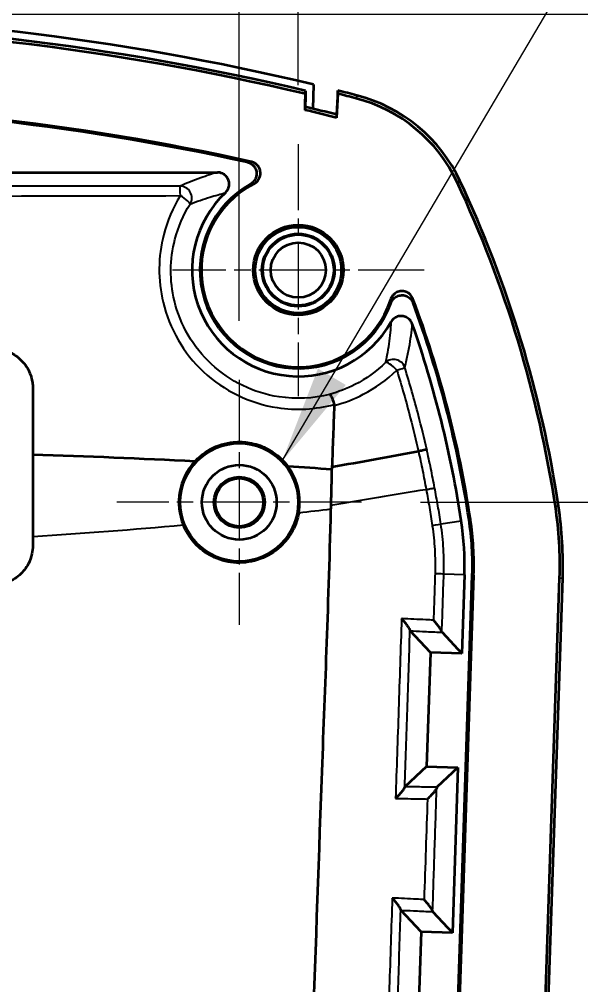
# Model space of a CAD drawing. Header units: millimetres. Extents: x 0 to 1594, y 0 to 281.
# Drawn here: x 1517.88 to 1532.15, y 209.57 to 234.1 of the extents above; entities that cross this region are included whole.
import ezdxf

# ---------------------------------------------------------------- set-up
doc = ezdxf.new("R2010")
doc.units = ezdxf.units.MM
doc.linetypes.add('CHAIN', pattern=[0.3543, 0.2362, -0.0295, 0.0591, -0.0295])
doc.layers.get('Defpoints').update_dxf_attribs({"lineweight": 25})
doc.layers.add('Center Mark (ISO)', color=7, linetype='Continuous', lineweight=18, true_color=0x80ffff)
for name, color, linetype, lineweight in [('Dimension (ISO)', 7, 'Continuous', 18), ('Symbol (ISO)', 7, 'Continuous', 18), ('Visible (ISO)', 7, 'Continuous', 35), ('Visible Narrow (ISO)', 7, 'Continuous', 25)]:
    doc.layers.add(name, color=color, linetype=linetype, lineweight=lineweight)
doc.styles.add('Note Text (TK)', font='')
doc.styles.get('Note Text (TK)').set_extended_font_data('MS PGothic')
doc.dimstyles.new('Default - Method 1b (TK)', dxfattribs={"dimtxt": 2.5, "dimasz": 2.5, "dimexe": 1, "dimexo": 1.5, "dimgap": 1, "dimtad": 1, "dimtoh": 1, "dimrnd": 1e-08, "dimdsep": 46, "dimtxsty": 'Note Text (TK)', "dimcen": 0.09, "dimdle": 5, "dimclrd": 100, "dimclre": 100, "dimclrt": 7, "dimadec": 1, "dimazin": 1, "dimtfac": 1, "dimtmove": 0, "dimatfit": 3, "dimfxl": 0, "dimtolj": 1, "dimlwd": -1, "dimlwe": -1, "dimarcsym": 0})
doc.dimstyles.new('Default - Method 1b (TK)$7', dxfattribs={"dimtxt": 2.5, "dimasz": 2.5, "dimexe": 1, "dimexo": 1.5, "dimgap": 1, "dimtad": 1, "dimtoh": 1, "dimrnd": 1e-08, "dimdsep": 46, "dimtxsty": 'Note Text (TK)', "dimcen": 0.09, "dimdle": 5, "dimclrd": 256, "dimclre": 100, "dimclrt": 7, "dimadec": 1, "dimazin": 1, "dimtfac": 1, "dimtmove": 0, "dimatfit": 3, "dimfxl": 0, "dimtolj": 1, "dimlwd": -1, "dimlwe": -1, "dimarcsym": 0})

# ---------------------------------------------------------------- blocks, each defined once
blk = doc.blocks.new('*D174')
at = {"layer": 'Defpoints', "color": 0, "transparency": 16777216}
for p in [(1524.971, 246.232), (1495.471, 230.924), (1524.971, 230.924)]:
    blk.add_point(p, dxfattribs=at)
at = {"layer": 'Dimension (ISO)', "color": 100, "transparency": 16777216}
for p, q in [((1495.471, 232.424), (1495.471, 247.232)), ((1524.971, 232.424), (1524.971, 247.232)), ((1497.971, 246.232), (1522.471, 246.232))]:
    blk.add_line(p, q, dxfattribs=at)
for points in [[(1497.971, 246.649), (1497.971, 245.816), (1495.471, 246.232)], [(1522.471, 246.649), (1522.471, 245.816), (1524.971, 246.232)]]:
    blk.add_solid(points, dxfattribs=at)
at = {"layer": 'Dimension (ISO)', "color": 7, "transparency": 16777216, "insert": (1507.309, 248.482), "char_height": 2.5, "attachment_point": 4, "style": 'Note Text (TK)'}
blk.add_mtext('\\A1;29.5', dxfattribs=at)
blk = doc.blocks.new('*D175')
at = {"layer": 'Defpoints', "color": 0, "transparency": 16777216}
for p in [(1523.471, 237.785), (1496.971, 224.935), (1523.471, 224.935)]:
    blk.add_point(p, dxfattribs=at)
at = {"layer": 'Dimension (ISO)', "color": 100, "transparency": 16777216}
for p, q in [((1496.971, 226.435), (1496.971, 238.785)), ((1523.471, 226.435), (1523.471, 238.785)), ((1499.471, 237.785), (1520.971, 237.785))]:
    blk.add_line(p, q, dxfattribs=at)
for points in [[(1499.471, 238.202), (1499.471, 237.368), (1496.971, 237.785)], [(1520.971, 238.202), (1520.971, 237.368), (1523.471, 237.785)]]:
    blk.add_solid(points, dxfattribs=at)
at = {"layer": 'Dimension (ISO)', "color": 7, "transparency": 16777216, "insert": (1507.309, 240.035), "char_height": 2.5, "attachment_point": 4, "style": 'Note Text (TK)'}
blk.add_mtext('\\A1;26.5', dxfattribs=at)
blk = doc.blocks.new('_DotSmall')
at = {"color": 0, "linetype": 'ByBlock', "const_width": 0.5}
blk.add_lwpolyline([(-0.0625, 0, 1), (0.0625, 0, 1)], format="xyb", close=True, dxfattribs=at)
blk = doc.blocks.new('*D182')
at = {"layer": 'Defpoints', "color": 0, "transparency": 16777216}
for p in [(1510.221, 234.224), (1545.582, 234.224), (1526.582, 221.824)]:
    blk.add_point(p, dxfattribs=at)
at = {"layer": 'Dimension (ISO)', "color": 100, "transparency": 16777216}
for p, q in [((1511.721, 234.224), (1546.582, 234.224)), ((1545.582, 221.824), (1545.582, 231.724)), ((1528.082, 221.824), (1546.582, 221.824))]:
    blk.add_line(p, q, dxfattribs=at)
blk.add_solid([(1545.165, 231.724), (1545.999, 231.724), (1545.582, 234.224)], dxfattribs=at)
at = {"layer": 'Dimension (ISO)', "color": 100, "transparency": 16777216, "xscale": 2.5, "yscale": 2.5, "zscale": 2.5, "rotation": 270}
blk.add_blockref('_DotSmall', (1545.582, 221.824), dxfattribs=at)
at = {"layer": 'Dimension (ISO)', "color": 7, "transparency": 16777216, "insert": (1543.332, 225.186), "char_height": 2.5, "attachment_point": 4, "rotation": 90, "style": 'Note Text (TK)'}
blk.add_mtext('\\A1;12.4', dxfattribs=at)
blk = doc.blocks.new('*D183')
at = {"layer": 'Defpoints', "color": 0, "transparency": 16777216}
for p in [(1526.582, 221.824), (1545.582, 221.824), (1526.591, 177.824)]:
    blk.add_point(p, dxfattribs=at)
at = {"layer": 'Dimension (ISO)', "color": 100, "transparency": 16777216}
for p, q in [((1528.082, 221.824), (1546.582, 221.824)), ((1545.582, 180.324), (1545.582, 221.824)), ((1528.091, 177.824), (1546.582, 177.824))]:
    blk.add_line(p, q, dxfattribs=at)
blk.add_solid([(1545.165, 180.324), (1545.999, 180.324), (1545.582, 177.824)], dxfattribs=at)
at = {"layer": 'Dimension (ISO)', "color": 100, "transparency": 16777216, "xscale": 2.5, "yscale": 2.5, "zscale": 2.5, "rotation": 90}
blk.add_blockref('_DotSmall', (1545.582, 221.824), dxfattribs=at)
at = {"layer": 'Dimension (ISO)', "color": 7, "transparency": 16777216, "insert": (1543.332, 198.117), "char_height": 2.5, "attachment_point": 4, "rotation": 90, "style": 'Note Text (TK)'}
blk.add_mtext('\\A1;44', dxfattribs=at)

msp = doc.modelspace()

# ---------------------------------------------------------------- linework, layer by layer
at = {"layer": 'Center Mark (ISO)', "linetype": 'CHAIN', "ltscale": 7.111628}
for p, q in [((1524.9711, 230.9242), (1524.9711, 224.5242)), ((1528.1711, 227.7242), (1521.7711, 227.7242))]:
    msp.add_line(p, q, dxfattribs=at)
at = {"layer": 'Center Mark (ISO)', "linetype": 'CHAIN', "ltscale": 6.91323}
for p, q in [((1523.4711, 224.935), (1523.4711, 218.7135)), ((1526.5818, 221.8242), (1520.3604, 221.8242))]:
    msp.add_line(p, q, dxfattribs=at)
at = {"layer": 'Visible (ISO)'}
for p, q in [((1525.1485, 231.8703), (1525.1579, 232.2792)), ((1525.1579, 232.2792), (1525.155, 232.199)), ((1525.3582, 232.4371), (1525.3441, 231.8234)), ((1525.9801, 232.285), (1525.9458, 231.675)), ((1525.9771, 232.2046), (1525.9801, 232.285)), ((1525.155, 232.199), (1525.1456, 231.7901)), ((1525.9771, 232.2046), (1525.9428, 231.5946)), ((1497.529, 230.2068), (1522.9133, 230.2068)), ((1518.2211, 224.7242), (1518.2211, 223.0334)), ((1518.2211, 223.0334), (1518.2211, 220.9487)), ((1528.0265, 223.1158), (1528.0262, 223.1157)), ((1518.2211, 220.9487), (1518.2211, 220.7242)), ((1528.7562, 200.8156), (1529.3949, 219.9759)), ((1529.4298, 219.9747), (1528.7894, 200.7643)), ((1529.195, 219.9826), (1529.1284, 217.9837)), ((1530.1733, 176.6532), (1531.615, 219.9019)), ((1530.252, 176.6505), (1531.6936, 219.8993)), ((1528.3288, 218.0103), (1527.8154, 218.5592)), ((1528.6257, 218.521), (1529.1284, 217.9837)), ((1528.3288, 218.0103), (1528.2322, 215.1119)), ((1529.1284, 217.9837), (1528.3288, 218.0103)), ((1528.2322, 215.1119), (1527.6844, 214.5995)), ((1528.2322, 215.1119), (1529.0318, 215.0853)), ((1529.0318, 215.0853), (1528.4952, 214.5834)), ((1529.0318, 215.0853), (1528.8918, 210.8876)), ((1528.0923, 210.9143), (1527.5806, 211.4612)), ((1528.3905, 211.4235), (1528.8918, 210.8876)), ((1528.0923, 210.9143), (1527.9957, 208.0159)), ((1528.8918, 210.8876), (1528.0923, 210.9143))]:
    msp.add_line(p, q, dxfattribs=at)
for centre, radius in [((1524.9711, 227.7242), 1.1467), ((1524.9711, 227.7242), 1.0943), ((1524.9711, 227.7242), 0.9236), ((1524.9711, 227.7242), 0.9), ((1524.9711, 227.7242), 0.7), ((1523.4711, 221.8242), 1.5), ((1523.4711, 221.8242), 0.95), ((1523.4711, 221.8242), 0.6474), ((1523.4711, 221.8242), 0.6107)]:
    msp.add_circle(centre, radius, dxfattribs=at)
for centre, radius, start, end in [((1510.2211, 169.2242), 65, 76.533419, 103.466581), ((1510.2211, 169.2242), 64.8, 76.673103, 103.326897), ((1510.2211, 169.2242), 64.7213, 76.659297, 103.340703), ((1510.2211, 169.2242), 65, 75.532383, 75.969086), ((1510.2211, 169.2242), 64.9213, 75.532383, 75.954433), ((1525.4609, 228.2899), 3.9213, 25.13866, 75.53238), ((1525.4609, 228.2899), 4, 25.13866, 75.53238), ((1510.2211, 169.2242), 62.7349, 77.523017, 102.476983), ((1510.2211, 169.2242), 62.7, 77.6098, 102.3902), ((1510.2211, 169.2242), 64.3213, 75.8522, 76.583407), ((1510.2211, 169.2242), 64.4, 75.86712, 76.597395), ((1524.9711, 227.7242), 2.5, 119.08244, 340.41625), ((1524.9711, 227.7242), 2.4651, 117.13547, 342.44407), ((1501.9236, 217.2448), 29.9213, 8.59107, 25.13866), ((1501.9236, 217.2448), 30, 8.59107, 25.13866), ((1524.9711, 227.7242), 2.7, 133.30204, 330.72137), ((1501.9236, 217.2448), 27.7349, 8.59107, 20.58357), ((1501.9236, 217.2448), 27.7, 8.59107, 20.3778), ((1501.9236, 217.2448), 27.5, 8.59107, 19.34988), ((1523.4711, 221.8242), 1.5349, 137.41889, 202.20994), ((1523.4711, 221.8242), 1.5349, 349.74103, 36.21637), ((1521.6992, 220.2324), 10, 358.09085, 8.59107), ((1521.6992, 220.2324), 9.9213, 358.09085, 8.59107), ((1521.6992, 220.2324), 7.5, 358.09085, 8.59107), ((1521.6992, 220.2324), 7.7, 358.09085, 8.59107), ((1521.6992, 220.2324), 7.7349, 358.09085, 8.59107)]:
    msp.add_arc(centre, radius, start, end, dxfattribs=at)
for points, weights in [([(1525.1456, 231.7901), (1525.147, 231.8302), (1525.1485, 231.8703)], [2.05230527252, 2.05125658968, 2.05020764574]), ([(1525.9458, 231.675), (1525.9443, 231.6348), (1525.9428, 231.5946)], [2.03935653171, 2.04038914123, 2.04142147587])]:
    msp.add_rational_spline(points, weights, degree=2, dxfattribs=at)
for points, knots in [([(1523.6745, 230.4639), (1523.713, 230.4555), (1523.7494, 230.4396), (1523.8139, 230.3949), (1523.8414, 230.3665), (1523.8838, 230.3009), (1523.8984, 230.2644), (1523.9127, 230.1879), (1523.9123, 230.1486), (1523.8965, 230.0724), (1523.8812, 230.0362), (1523.8462, 229.9843), (1523.8307, 229.9663), (1523.7958, 229.9344), (1523.7766, 229.9205), (1523.7559, 229.909)], [0, 0, 0, 0, 0.011804687, 0.011804687, 0.023550392, 0.023550392, 0.035239192, 0.035239192, 0.046905562, 0.046905562, 0.058596271, 0.058596271, 0.065683096, 0.065683096, 0.072774797, 0.072774797, 0.072774797, 0.072774797]), ([(1523.8468, 229.918), (1523.8819, 229.936), (1523.9131, 229.9606), (1523.9641, 230.0203), (1523.9835, 230.0548), (1524.0078, 230.129), (1524.0126, 230.1681), (1524.0069, 230.2457), (1523.9965, 230.2835), (1523.9618, 230.3532), (1523.9378, 230.3843), (1523.8895, 230.4266), (1523.8685, 230.4408), (1523.8234, 230.4636), (1523.7995, 230.4721), (1523.7748, 230.4775)], [0, 0, 0, 0, 0.011815988, 0.011815988, 0.023568989, 0.023568989, 0.035259372, 0.035259372, 0.046923424, 0.046923424, 0.058611884, 0.058611884, 0.066184809, 0.066184809, 0.073764897, 0.073764897, 0.073764897, 0.073764897]), ([(1523.1193, 229.6892), (1523.148, 229.7162), (1523.1712, 229.7486), (1523.2035, 229.8201), (1523.2125, 229.8586), (1523.2152, 229.9365), (1523.2089, 229.9752), (1523.1818, 230.0481), (1523.1613, 230.0814), (1523.1086, 230.1386), (1523.0768, 230.1618), (1523.0215, 230.1877), (1523.0005, 230.1948), (1522.9574, 230.2044), (1522.9354, 230.2068), (1522.9133, 230.2068)], [0, 0, 0, 0, 0.011825368, 0.011825368, 0.023561717, 0.023561717, 0.035225377, 0.035225377, 0.046873918, 0.046873918, 0.058572495, 0.058572495, 0.065194151, 0.065194151, 0.07182288, 0.07182288, 0.07182288, 0.07182288]), ([(1527.8879, 226.9957), (1527.8741, 227.0325), (1527.8531, 227.0664), (1527.7996, 227.1239), (1527.7676, 227.1471), (1527.6966, 227.1798), (1527.6584, 227.189), (1527.5806, 227.1922), (1527.5419, 227.1862), (1527.4688, 227.1596), (1527.4351, 227.1393), (1527.3866, 227.0953), (1527.3694, 227.075), (1527.3407, 227.0302), (1527.3294, 227.006), (1527.3214, 226.9807)], [0, 0, 0, 0, 0.011823505, 0.011823505, 0.023579288, 0.023579288, 0.03526663, 0.03526663, 0.046923817, 0.046923817, 0.058605742, 0.058605742, 0.066574704, 0.066574704, 0.074550786, 0.074550786, 0.074550786, 0.074550786]), ([(1527.3265, 226.8863), (1527.3397, 226.9234), (1527.36, 226.9576), (1527.4125, 227.016), (1527.4441, 227.0397), (1527.5145, 227.0736), (1527.5526, 227.0835), (1527.6303, 227.088), (1527.6692, 227.0827), (1527.7428, 227.0574), (1527.7768, 227.0377), (1527.8249, 226.9956), (1527.8415, 226.9769), (1527.8698, 226.9358), (1527.8813, 226.9136), (1527.89, 226.8902)], [0, 0, 0, 0, 0.011813861, 0.011813861, 0.023565683, 0.023565683, 0.035256165, 0.035256165, 0.046921201, 0.046921201, 0.058610663, 0.058610663, 0.066091263, 0.066091263, 0.073578888, 0.073578888, 0.073578888, 0.073578888]), ([(1527.8702, 226.3565), (1527.8571, 226.3938), (1527.8369, 226.4281), (1527.7845, 226.4868), (1527.753, 226.5107), (1527.6829, 226.5447), (1527.645, 226.5547), (1527.5675, 226.5595), (1527.5287, 226.5543), (1527.4571, 226.53), (1527.4247, 226.5119), (1527.368, 226.4646), (1527.3443, 226.436), (1527.3262, 226.4038)], [0, 0, 0, 0, 0.011846443, 0.011846443, 0.02359101, 0.02359101, 0.03524798, 0.03524798, 0.046881054, 0.046881054, 0.057937362, 0.057937362, 0.069015493, 0.069015493, 0.069015493, 0.069015493]), ([(1517.2211, 225.7242), (1517.2236, 225.7242), (1517.226, 225.7242), (1517.2608, 225.724), (1517.2931, 225.7222), (1517.3631, 225.7148), (1517.4008, 225.7087), (1517.5021, 225.6862), (1517.5647, 225.6657), (1517.7422, 225.5873), (1517.8485, 225.5134), (1518.0284, 225.3285), (1518.0999, 225.2188), (1518.1484, 225.0985), (1518.1783, 225.0245), (1518.1992, 224.9472), (1518.2176, 224.8205), (1518.2211, 224.7724), (1518.2211, 224.7242)], [-0.11910415, -0.11910415, -0.11910415, -0.11910415, -0.11836821, -0.11836821, -0.10867594, -0.10867594, -0.09723721, -0.09723721, -0.07752613, -0.07752613, -0.03899267, -0.03899267, 0, 0, 0, 0.02400638, 0.02400638, 0.0385022, 0.0385022, 0.0385022, 0.0385022]), ([(1525.7684, 224.5667), (1525.7685, 224.5667), (1525.7686, 224.5667), (1525.7743, 224.5661), (1525.7812, 224.5602), (1525.797, 224.5381), (1525.8058, 224.5222), (1525.8261, 224.4783), (1525.8377, 224.4492), (1525.8606, 224.3833), (1525.8717, 224.3473), (1525.8819, 224.31)], [-0.000202636, -0.000202636, -0.000202636, -0.000202636, 0, 0, 0.010044424, 0.010044424, 0.020070825, 0.020070825, 0.031766889, 0.031766889, 0.043398915, 0.043398915, 0.043398915, 0.043398915]), ([(1522.3409, 222.8628), (1522.386, 222.9118), (1522.4341, 222.9578), (1522.6424, 223.1323), (1522.8245, 223.2312), (1523.1204, 223.322), (1523.2231, 223.3424), (1523.3957, 223.3586), (1523.4648, 223.3605), (1523.5973, 223.3551), (1523.6605, 223.3485), (1523.8018, 223.325), (1523.8792, 223.3058), (1524.0867, 223.237), (1524.212, 223.1755), (1524.4751, 222.9987), (1524.6044, 222.8745), (1524.7095, 222.7311)], [-0.27613401, -0.27613401, -0.27613401, -0.27613401, -0.25615698, -0.25615698, -0.19459699, -0.19459699, -0.16328058, -0.16328058, -0.14257015, -0.14257015, -0.12351333, -0.12351333, -0.09961464, -0.09961464, -0.05791969, -0.05791969, -0.00449802, -0.00449802, -0.00449802, -0.00449802]), ([(1528.236, 223.1715), (1528.236, 223.1714), (1528.236, 223.1714), (1528.2348, 223.1705), (1528.2312, 223.169), (1528.219, 223.1649), (1528.2105, 223.1623), (1528.1813, 223.1541), (1528.1565, 223.1476), (1528.0971, 223.1327), (1528.063, 223.1244), (1528.0265, 223.1158)], [-0.037243037, -0.037243037, -0.037243037, -0.037243037, -0.03707045, -0.03707045, -0.030254524, -0.030254524, -0.023438706, -0.023438706, -0.011719046, -0.011719046, 0, 0, 0, 0]), ([(1525.8199, 222.6606), (1525.8163, 222.5062), (1525.8127, 222.3517), (1525.8053, 222.0468), (1525.8016, 221.896), (1525.7977, 221.7454)], [-0.101337691, -0.101337691, -0.101337691, -0.101337691, -0.055023951, -0.055023951, -0.009832993, -0.009832993, -0.009832993, -0.009832993]), ([(1524.9815, 221.5509), (1524.9683, 221.4778), (1524.9498, 221.4058), (1524.8996, 221.2564), (1524.8666, 221.1797), (1524.7472, 220.9542), (1524.642, 220.817), (1524.3683, 220.5626), (1524.1947, 220.4556), (1523.8131, 220.3139), (1523.6083, 220.2818), (1523.2091, 220.2994), (1523.0182, 220.3449), (1522.6715, 220.501), (1522.5174, 220.6074), (1522.2415, 220.8831), (1522.1273, 221.0549), (1522.0501, 221.244)], [-0.39628662, -0.39628662, -0.39628662, -0.39628662, -0.37401715, -0.37401715, -0.34900079, -0.34900079, -0.29747891, -0.29747891, -0.23690532, -0.23690532, -0.17535051, -0.17535051, -0.11701699, -0.11701699, -0.06128449, -0.06128449, 0, 0, 0, 0]), ([(1525.7945, 221.6487), (1525.7247, 218.9316), (1525.6431, 217.0617), (1525.396, 210.1416), (1525.2356, 205.5131), (1525.0798, 200.8849)], [-5.0418854, -5.0418854, -5.0418854, -5.0418854, -4.5315986, -4.5315986, -3.5015112, -3.5015112, -3.5015112, -3.5015112]), ([(1518.2211, 220.7242), (1518.2211, 220.6532), (1518.2135, 220.5823), (1518.1796, 220.4255), (1518.1491, 220.3411), (1518.0509, 220.1528), (1517.9744, 220.0551), (1517.7831, 219.8867), (1517.6679, 219.8199), (1517.4392, 219.7422), (1517.3305, 219.7242), (1517.2211, 219.7242)], [-0.3266683, -0.3266683, -0.3266683, -0.3266683, -0.30533975, -0.30533975, -0.27853404, -0.27853404, -0.24162813, -0.24162813, -0.20207208, -0.20207208, -0.16917477, -0.16917477, -0.16917477, -0.16917477]), ([(1527.8117, 218.5731), (1527.8104, 218.5828), (1527.8044, 218.5968), (1527.7825, 218.6363), (1527.7639, 218.664), (1527.7231, 218.7197), (1527.7012, 218.7477), (1527.6534, 218.8059), (1527.6271, 218.8366), (1527.5993, 218.8679), (1527.5986, 218.8686), (1527.5979, 218.8693)], [-0.047944249, -0.047944249, -0.047944249, -0.047944249, -0.037993009, -0.037993009, -0.024476677, -0.024476677, -0.012498795, -0.012498795, 0, 0, 0.000299784, 0.000299784, 0.000299784, 0.000299784]), ([(1528.622, 218.535), (1528.6207, 218.5447), (1528.6147, 218.5587), (1528.5928, 218.5982), (1528.5743, 218.6259), (1528.5334, 218.6816), (1528.5115, 218.7096), (1528.4637, 218.7679), (1528.4374, 218.7986), (1528.4095, 218.8299), (1528.4088, 218.8307), (1528.4082, 218.8314)], [-0.047948215, -0.047948215, -0.047948215, -0.047948215, -0.037999076, -0.037999076, -0.024488444, -0.024488444, -0.012505042, -0.012505042, 0, 0, 0.000299893, 0.000299893, 0.000299893, 0.000299893]), ([(1527.4452, 214.3019), (1527.4459, 214.3026), (1527.4467, 214.3033), (1527.477, 214.333), (1527.5056, 214.3623), (1527.5579, 214.418), (1527.5819, 214.4448), (1527.6264, 214.4979), (1527.6466, 214.5243), (1527.6709, 214.5623), (1527.6778, 214.5759), (1527.6798, 214.5855)], [-0.047954912, -0.047954912, -0.047954912, -0.047954912, -0.047656252, -0.047656252, -0.03512486, -0.03512486, -0.023129469, -0.023129469, -0.009826135, -0.009826135, 0, 0, 0, 0]), ([(1528.4906, 214.5695), (1528.4887, 214.56), (1528.4818, 214.5464), (1528.4574, 214.5085), (1528.4372, 214.4822), (1528.3927, 214.4291), (1528.3687, 214.4023), (1528.3164, 214.3466), (1528.2877, 214.3173), (1528.2574, 214.2876), (1528.2567, 214.2869), (1528.256, 214.2862)], [0, 0, 0, 0, 0.00982252, 0.00982252, 0.023121322, 0.023121322, 0.035128302, 0.035128302, 0.047673, 0.047673, 0.047971468, 0.047971468, 0.047971468, 0.047971468]), ([(1527.5771, 211.4739), (1527.5758, 211.4831), (1527.5698, 211.4967), (1527.5482, 211.535), (1527.5299, 211.5621), (1527.4889, 211.6175), (1527.4665, 211.646), (1527.4174, 211.7054), (1527.3904, 211.7368), (1527.3618, 211.7688), (1527.3611, 211.7695), (1527.3605, 211.7703)], [-0.04826715, -0.04826715, -0.04826715, -0.04826715, -0.038402412, -0.038402412, -0.025051262, -0.025051262, -0.01280364, -0.01280364, 0, 0, 0.000298983, 0.000298983, 0.000298983, 0.000298983]), ([(1528.387, 211.4364), (1528.3857, 211.4456), (1528.3797, 211.4591), (1528.3581, 211.4976), (1528.3398, 211.5246), (1528.2988, 211.5801), (1528.2763, 211.6086), (1528.2273, 211.6681), (1528.2002, 211.6995), (1528.1716, 211.7316), (1528.1709, 211.7323), (1528.1703, 211.733)], [-0.048269186, -0.048269186, -0.048269186, -0.048269186, -0.038406656, -0.038406656, -0.025063065, -0.025063065, -0.012809935, -0.012809935, 0, 0, 0.000299216, 0.000299216, 0.000299216, 0.000299216])]:
    msp.add_open_spline(points, degree=3, knots=knots, dxfattribs=at)
for points in [[(1525.8847, 224.2855), (1525.8648, 223.7635), (1525.846, 223.2395), (1525.828, 222.7143)], [(1525.8847, 224.2855), (1525.885, 224.2939), (1525.8841, 224.302), (1525.8819, 224.31)], [(1522.3409, 222.8628), (1520.9701, 222.9318), (1519.5958, 222.9885), (1518.2211, 223.0334)], [(1528.0262, 223.1157), (1527.2936, 222.9814), (1526.5608, 222.8476), (1525.828, 222.7143)], [(1525.8199, 222.6606), (1525.4502, 222.685), (1525.08, 222.7085), (1524.7095, 222.7311)], [(1525.828, 222.7143), (1525.8253, 222.6964), (1525.8226, 222.6785), (1525.8199, 222.6606)], [(1525.7977, 221.7454), (1525.7967, 221.7136), (1525.7956, 221.6814), (1525.7945, 221.6487)], [(1527.8117, 218.5731), (1527.8128, 218.5653), (1527.814, 218.5606), (1527.8154, 218.5592)], [(1528.622, 218.535), (1528.6231, 218.5272), (1528.6243, 218.5225), (1528.6257, 218.521)], [(1527.6844, 214.5995), (1527.683, 214.5981), (1527.6814, 214.5934), (1527.6798, 214.5855)], [(1528.4952, 214.5834), (1528.4938, 214.582), (1528.4922, 214.5773), (1528.4906, 214.5695)], [(1527.5771, 211.4739), (1527.5782, 211.4669), (1527.5793, 211.4626), (1527.5806, 211.4612)], [(1528.387, 211.4364), (1528.388, 211.4292), (1528.3892, 211.4249), (1528.3905, 211.4235)]]:
    msp.add_open_spline(points, degree=3, dxfattribs=at)
at = {"layer": 'Visible Narrow (ISO)'}
for p, q in [((1526.4602, 232.163), (1526.4406, 232.0868)), ((1529.0108, 229.9557), (1529.082, 229.9891)), ((1531.587, 221.7262), (1531.5091, 221.7145)), ((1528.5957, 221.2743), (1529.115, 221.3528)), ((1529.3473, 221.3879), (1529.3128, 221.3827)), ((1529.195, 219.9826), (1528.6708, 220)), ((1529.4298, 219.9747), (1529.3949, 219.9759)), ((1531.615, 219.9019), (1531.6936, 219.8993)), ((1527.8114, 218.5634), (1527.8117, 218.5731)), ((1527.6798, 214.5855), (1527.6801, 214.5955)), ((1527.5769, 211.4652), (1527.5771, 211.4739))]:
    msp.add_line(p, q, dxfattribs=at)
for centre, major_axis, ratio, start_param, end_param in [((1521.9647, 229.559), (-0.0003, 0.3), 0.0274049, 4.8997191, 6.2482656), ((1521.9647, 229.559), (-0.1167, 0.2764), 0.9959941, 3.7668258, 5.8822388), ((1521.9647, 229.559), (0.2546, -0.1586), 0.1727326, 0.0531597, 1.646657), ((1527.3935, 225.1575), (-0.2902, 0.0761), 0.995134, 3.7015634, 5.7232146), ((1527.3935, 225.1575), (-0.2089, 0.2153), 0.2547759, 4.5789457, 6.2290369), ((1527.3935, 225.1575), (0.2865, 0.0891), 0.0048054, 5.0017927, 6.2308248), ((1528.2995, 221.2296), (0.2966, 0.0452), 0.0253192, 4.9728033, 6.2308086), ((1528.3713, 220.01), (0.2998, -0.0101), 0.0053034, 0.0523606, 1.3142669)]:
    msp.add_ellipse(centre, major_axis=major_axis, ratio=ratio, start_param=start_param, end_param=end_param, dxfattribs=at)
for points, knots in [([(1523.7748, 230.4775), (1523.7716, 230.4771), (1523.7684, 230.4767), (1523.7517, 230.4746), (1523.7383, 230.4728), (1523.7249, 230.471), (1523.7114, 230.4691), (1523.6979, 230.4672), (1523.6812, 230.4649), (1523.6779, 230.4644), (1523.6745, 230.4639)], [-0.1311175, -0.1311175, -0.1311175, -0.1311175, -0.12171735, -0.12171735, -0.08168869, -0.08168869, -0.08168869, -0.04084434, -0.04084434, -0.03061081, -0.03061081, -0.03061081, -0.03061081]), ([(1522.9133, 230.2068), (1522.8435, 230.1853), (1522.7768, 230.1639), (1522.6371, 230.1172), (1522.5649, 230.092), (1522.4951, 230.0669), (1522.4026, 230.0335), (1522.3143, 230.0001), (1522.1377, 229.9307), (1522.0498, 229.8948), (1521.9647, 229.8589)], [-1.1251256, -1.1251256, -1.1251256, -1.1251256, -0.9393303, -0.9393303, -0.7219024, -0.7219024, -0.7219024, -0.4334956, -0.4334956, -0.123568, -0.123568, -0.123568, -0.123568]), ([(1521.9647, 229.8589), (1518.0513, 229.8551), (1514.1361, 229.854), (1506.3062, 229.854), (1502.391, 229.8551), (1498.4775, 229.8589)], [0, 0, 0, 0, 1.1744797, 1.1744797, 2.3489594, 2.3489594, 2.3489594, 2.3489594]), ([(1523.7559, 229.909), (1523.759, 229.9094), (1523.762, 229.9097), (1523.7771, 229.9113), (1523.7893, 229.9125), (1523.8016, 229.9137), (1523.8137, 229.9149), (1523.8259, 229.9161), (1523.841, 229.9175), (1523.8439, 229.9177), (1523.8468, 229.918)], [0.03061081, 0.03061081, 0.03061081, 0.03061081, 0.04084434, 0.04084434, 0.08168869, 0.08168869, 0.08168869, 0.12171735, 0.12171735, 0.1311175, 0.1311175, 0.1311175, 0.1311175]), ([(1498.4695, 229.6149), (1502.3871, 229.6044), (1506.3041, 229.601), (1514.1381, 229.601), (1518.0551, 229.6044), (1521.9728, 229.6149)], [-2.3489594, -2.3489594, -2.3489594, -2.3489594, -1.1744797, -1.1744797, 0, 0, 0, 0]), ([(1521.9728, 229.6149), (1521.783, 229.3091), (1521.6398, 228.9742), (1521.4058, 228.0661), (1521.3999, 227.4704), (1521.6953, 226.2365), (1522.0559, 225.614), (1523.0757, 224.6587), (1523.7398, 224.3358), (1524.9181, 224.1562), (1525.4129, 224.1839), (1525.8819, 224.31)], [-0.84807904, -0.84807904, -0.84807904, -0.84807904, -0.73920029, -0.73920029, -0.56499429, -0.56499429, -0.35816291, -0.35816291, -0.14618916, -0.14618916, -0.00063601, -0.00063601, -0.00063601, -0.00063601]), ([(1522.2205, 229.403), (1522.3022, 229.4335), (1522.3864, 229.4637), (1522.5548, 229.5215), (1522.6387, 229.5491), (1522.7262, 229.5764), (1522.7922, 229.597), (1522.8602, 229.6174), (1522.9915, 229.6549), (1523.0541, 229.6721), (1523.1193, 229.6892)], [0.123568, 0.123568, 0.123568, 0.123568, 0.4334956, 0.4334956, 0.7219024, 0.7219024, 0.7219024, 0.9393303, 0.9393303, 1.1256523, 1.1256523, 1.1256523, 1.1256523]), ([(1525.7684, 224.5667), (1525.3495, 224.4603), (1524.909, 224.4387), (1523.8418, 224.6013), (1523.2336, 224.8955), (1522.2994, 225.7655), (1521.969, 226.3321), (1521.698, 227.4546), (1521.7032, 227.9963), (1521.9166, 228.8214), (1522.0473, 229.1255), (1522.2205, 229.403)], [0.00454418, 0.00454418, 0.00454418, 0.00454418, 0.14618916, 0.14618916, 0.35816291, 0.35816291, 0.56499429, 0.56499429, 0.73920029, 0.73920029, 0.84807904, 0.84807904, 0.84807904, 0.84807904]), ([(1527.3214, 226.9807), (1527.3216, 226.9778), (1527.3217, 226.9749), (1527.3227, 226.9592), (1527.3235, 226.9465), (1527.3241, 226.9339), (1527.3248, 226.921), (1527.3255, 226.9082), (1527.3262, 226.8925), (1527.3264, 226.8894), (1527.3265, 226.8863)], [0.03113809, 0.03113809, 0.03113809, 0.03113809, 0.04021788, 0.04021788, 0.08043576, 0.08043576, 0.08043576, 0.12161826, 0.12161826, 0.13168247, 0.13168247, 0.13168247, 0.13168247]), ([(1527.89, 226.8902), (1527.89, 226.8936), (1527.89, 226.8971), (1527.8897, 226.9147), (1527.8895, 226.929), (1527.8892, 226.9434), (1527.8889, 226.9574), (1527.8886, 226.9716), (1527.8881, 226.9892), (1527.888, 226.9924), (1527.8879, 226.9957)], [-0.13168247, -0.13168247, -0.13168247, -0.13168247, -0.12161826, -0.12161826, -0.08043576, -0.08043576, -0.08043576, -0.04021788, -0.04021788, -0.03113809, -0.03113809, -0.03113809, -0.03113809]), ([(1527.3262, 226.4038), (1527.3219, 226.3106), (1527.3155, 226.2214), (1527.2983, 226.0376), (1527.2871, 225.9438), (1527.2742, 225.853), (1527.2598, 225.7508), (1527.2432, 225.6522), (1527.2132, 225.4949), (1527.2008, 225.4346), (1527.1878, 225.3753)], [0.0311384, 0.0311384, 0.0311384, 0.0311384, 0.2725311, 0.2725311, 0.5450622, 0.5450622, 0.5450622, 0.8514705, 0.8514705, 1.0481262, 1.0481262, 1.0481262, 1.0481262]), ([(1527.6796, 225.2463), (1527.6958, 225.3094), (1527.7114, 225.3737), (1527.7498, 225.5418), (1527.7716, 225.6475), (1527.7913, 225.7577), (1527.8089, 225.8557), (1527.8249, 225.9571), (1527.8511, 226.1569), (1527.8617, 226.2544), (1527.8702, 226.3565)], [-1.0481262, -1.0481262, -1.0481262, -1.0481262, -0.8514705, -0.8514705, -0.5450622, -0.5450622, -0.5450622, -0.2725311, -0.2725311, -0.0311384, -0.0311384, -0.0311384, -0.0311384]), ([(1527.1878, 225.3753), (1526.9571, 225.1509), (1526.6938, 224.9619), (1526.2051, 224.7101), (1525.9899, 224.6267), (1525.7684, 224.5667)], [0, 0, 0, 0, 0.10912326, 0.10912326, 0.18753855, 0.18753855, 0.18753855, 0.18753855]), ([(1525.8847, 224.2855), (1526.1407, 224.3515), (1526.3894, 224.4464), (1526.9356, 224.7284), (1527.2234, 224.9355), (1527.4756, 225.1816)], [-0.19184869, -0.19184869, -0.19184869, -0.19184869, -0.10912326, -0.10912326, 0, 0, 0, 0]), ([(1527.4756, 225.1816), (1527.6, 224.7805), (1527.7149, 224.3767), (1527.8936, 223.6867), (1527.9624, 223.4017), (1528.0265, 223.1158)], [0, 0, 0, 0, 0.12526637, 0.12526637, 0.21278, 0.21278, 0.21278, 0.21278]), ([(1528.236, 223.1715), (1528.1711, 223.4582), (1528.1016, 223.744), (1527.9209, 224.437), (1527.8049, 224.8431), (1527.6796, 225.2463)], [-0.21250761, -0.21250761, -0.21250761, -0.21250761, -0.12526637, -0.12526637, 0, 0, 0, 0]), ([(1528.0262, 223.1157), (1528.0442, 223.0352), (1528.0618, 222.9546), (1528.0965, 222.7928), (1528.1134, 222.7115), (1528.13, 222.6302), (1528.1465, 222.5497), (1528.1625, 222.4692), (1528.1939, 222.308), (1528.2092, 222.2273), (1528.2242, 222.1465)], [0.000146568, 0.000146568, 0.000146568, 0.000146568, 0.024900082, 0.024900082, 0.049800164, 0.049800164, 0.049800164, 0.074437465, 0.074437465, 0.099066145, 0.099066145, 0.099066145, 0.099066145]), ([(1528.4388, 222.1956), (1528.4235, 222.2771), (1528.4077, 222.3585), (1528.3755, 222.5213), (1528.359, 222.6026), (1528.3421, 222.6839), (1528.3251, 222.766), (1528.3076, 222.848), (1528.2722, 223.0106), (1528.2543, 223.0911), (1528.236, 223.1715)], [-0.099050103, -0.099050103, -0.099050103, -0.099050103, -0.074437465, -0.074437465, -0.049800164, -0.049800164, -0.049800164, -0.024900082, -0.024900082, -0.000419638, -0.000419638, -0.000419638, -0.000419638]), ([(1528.2242, 222.1465), (1528.2218, 222.1461), (1528.2193, 222.1457), (1527.4106, 222.0114), (1526.6041, 221.878), (1525.7977, 221.7454)], [-0.28334902, -0.28334902, -0.28334902, -0.28334902, -0.28257935, -0.28257935, -0.02822467, -0.02822467, -0.02822467, -0.02822467]), ([(1528.2242, 222.1465), (1528.2538, 222.1524), (1528.282, 222.1581), (1528.3331, 222.1688), (1528.356, 222.1738), (1528.3942, 222.1825), (1528.4095, 222.1863), (1528.4311, 222.1922), (1528.4374, 222.1943), (1528.4388, 222.1956)], [0, 0, 0, 0, 0.25, 0.25, 0.5, 0.5, 0.75, 0.75, 1, 1, 1, 1]), ([(1528.2242, 222.1465), (1528.2523, 221.9949), (1528.279, 221.8431), (1528.33, 221.5389), (1528.3541, 221.3865), (1528.377, 221.234)], [0.000008644, 0.000008644, 0.000008644, 0.000008644, 0.046240639, 0.046240639, 0.092481278, 0.092481278, 0.092481278, 0.092481278]), ([(1528.5957, 221.2743), (1528.5723, 221.4284), (1528.5474, 221.5822), (1528.4951, 221.8893), (1528.4676, 222.0426), (1528.4388, 222.1956)], [-0.092481278, -0.092481278, -0.092481278, -0.092481278, -0.046240639, -0.046240639, -0.000024662, -0.000024662, -0.000024662, -0.000024662]), ([(1522.0501, 221.244), (1520.779, 221.1264), (1519.506, 221.0284), (1518.2318, 220.9494), (1518.2283, 220.9492), (1518.2247, 220.9489), (1518.2211, 220.9487)], [0.12730357, 0.12730357, 0.12730357, 0.12730357, 0.24779379, 0.24779379, 0.24779379, 0.2481314, 0.2481314, 0.2481314, 0.2481314]), ([(1528.6708, 220), (1528.6779, 220.2129), (1528.6752, 220.4261), (1528.6502, 220.8516), (1528.6278, 221.0638), (1528.5957, 221.2743)], [-0.12230182, -0.12230182, -0.12230182, -0.12230182, -0.06115091, -0.06115091, 0, 0, 0, 0]), ([(1528.3784, 221.2244), (1528.4079, 221.0258), (1528.4286, 220.8243), (1528.4519, 220.4186), (1528.4544, 220.2136), (1528.4475, 220.009)], [0.00096156, 0.00096156, 0.00096156, 0.00096156, 0.06115091, 0.06115091, 0.12230182, 0.12230182, 0.12230182, 0.12230182]), ([(1527.5979, 218.8693), (1527.5722, 218.099), (1527.5465, 217.3286), (1527.5207, 216.5583), (1527.4956, 215.8062), (1527.4704, 215.054), (1527.4452, 214.3019)], [0.31865309, 0.31865309, 0.31865309, 0.31865309, 0.54983866, 0.54983866, 0.54983866, 0.7755723, 0.7755723, 0.7755723, 0.7755723]), ([(1528.4082, 218.8314), (1528.3441, 218.8344), (1528.28, 218.8374), (1528.2159, 218.8404), (1528.0099, 218.85), (1527.8039, 218.8597), (1527.5979, 218.8693)], [-0.283657313, -0.283657313, -0.283657313, -0.283657313, -0.263756716, -0.263756716, -0.263756716, -0.199792311, -0.199792311, -0.199792311, -0.199792311]), ([(1527.6801, 214.5955), (1527.7017, 215.2477), (1527.7232, 215.9), (1527.7448, 216.5522), (1527.767, 217.2226), (1527.7892, 217.893), (1527.8114, 218.5634)], [-0.74562212, -0.74562212, -0.74562212, -0.74562212, -0.54983866, -0.54983866, -0.54983866, -0.34861545, -0.34861545, -0.34861545, -0.34861545]), ([(1527.8154, 218.5592), (1527.9202, 218.5542), (1528.0251, 218.5493), (1528.1299, 218.5444), (1528.1992, 218.5411), (1528.2684, 218.5379), (1528.4068, 218.5313), (1528.476, 218.5281), (1528.5452, 218.5248), (1528.572, 218.5236), (1528.5989, 218.5223), (1528.6257, 218.521)], [0.231199521, 0.231199521, 0.231199521, 0.231199521, 0.263756716, 0.263756716, 0.263756716, 0.285244011, 0.285244011, 0.306731307, 0.306731307, 0.306731307, 0.315061528, 0.315061528, 0.315061528, 0.315061528]), ([(1528.4952, 214.5834), (1528.4699, 214.5839), (1528.4445, 214.5844), (1528.4191, 214.5849), (1528.3492, 214.5863), (1528.2792, 214.5877), (1528.1393, 214.5904), (1528.0693, 214.5918), (1527.9993, 214.5932), (1527.8944, 214.5953), (1527.7894, 214.5974), (1527.6844, 214.5995)], [-0.0078548, -0.0078548, -0.0078548, -0.0078548, 0, 0, 0, 0.021672476, 0.021672476, 0.043344951, 0.043344951, 0.043344951, 0.075857391, 0.075857391, 0.075857391, 0.075857391]), ([(1528.387, 211.4364), (1528.4042, 211.9582), (1528.4215, 212.48), (1528.4387, 213.0018), (1528.456, 213.5243), (1528.4733, 214.0469), (1528.4906, 214.5695)], [-1.07398855, -1.07398855, -1.07398855, -1.07398855, -0.9173599, -0.9173599, -0.9173599, -0.76051185, -0.76051185, -0.76051185, -0.76051185]), ([(1527.4452, 214.3019), (1527.6514, 214.2979), (1527.8575, 214.2939), (1528.0637, 214.2899), (1528.1278, 214.2887), (1528.1919, 214.2874), (1528.256, 214.2862)], [-0.107208584, -0.107208584, -0.107208584, -0.107208584, -0.043344951, -0.043344951, -0.043344951, -0.023493277, -0.023493277, -0.023493277, -0.023493277]), ([(1528.256, 214.2862), (1528.2417, 213.86), (1528.2274, 213.4339), (1528.2131, 213.0078), (1528.1988, 212.5829), (1528.1845, 212.158), (1528.1703, 211.733)], [0.7894758, 0.7894758, 0.7894758, 0.7894758, 0.9173599, 0.9173599, 0.9173599, 1.04489959, 1.04489959, 1.04489959, 1.04489959]), ([(1527.3605, 211.7703), (1527.3351, 211.0132), (1527.3097, 210.2562), (1527.2843, 209.4992), (1527.2587, 208.7354), (1527.2331, 207.9716), (1527.2075, 207.2077)], [1.02887468, 1.02887468, 1.02887468, 1.02887468, 1.25607359, 1.25607359, 1.25607359, 1.48532714, 1.48532714, 1.48532714, 1.48532714]), ([(1528.1703, 211.733), (1528.1069, 211.7359), (1528.0435, 211.7389), (1527.9801, 211.7418), (1527.7736, 211.7513), (1527.567, 211.7608), (1527.3605, 211.7703)], [-0.283486469, -0.283486469, -0.283486469, -0.283486469, -0.263858699, -0.263858699, -0.263858699, -0.199880241, -0.199880241, -0.199880241, -0.199880241]), ([(1527.4465, 207.5021), (1527.4683, 208.1661), (1527.4901, 208.8301), (1527.512, 209.4941), (1527.5336, 210.1511), (1527.5552, 210.8082), (1527.5769, 211.4652)], [-1.45538176, -1.45538176, -1.45538176, -1.45538176, -1.25607359, -1.25607359, -1.25607359, -1.05884484, -1.05884484, -1.05884484, -1.05884484]), ([(1527.5806, 211.4612), (1527.6861, 211.4563), (1527.7916, 211.4514), (1527.8971, 211.4465), (1527.9675, 211.4432), (1528.0379, 211.4399), (1528.1787, 211.4334), (1528.2492, 211.4301), (1528.3196, 211.4268), (1528.3432, 211.4257), (1528.3669, 211.4246), (1528.3905, 211.4235)], [0.231190805, 0.231190805, 0.231190805, 0.231190805, 0.263858699, 0.263858699, 0.263858699, 0.285666057, 0.285666057, 0.307473415, 0.307473415, 0.307473415, 0.314793223, 0.314793223, 0.314793223, 0.314793223])]:
    msp.add_open_spline(points, degree=3, knots=knots, dxfattribs=at)
for points in [[(1525.7945, 221.6487), (1525.5236, 221.6152), (1525.2526, 221.5826), (1524.9815, 221.5509)], [(1528.377, 221.234), (1528.3775, 221.2308), (1528.3779, 221.2276), (1528.3784, 221.2244)], [(1528.4475, 220.009), (1528.4417, 219.8376), (1528.436, 219.6658), (1528.4304, 219.4948)], [(1528.622, 218.535), (1528.6382, 219.0234), (1528.6543, 219.5117), (1528.6708, 220)], [(1528.4304, 219.4948), (1528.423, 219.2732), (1528.4156, 219.0526), (1528.4082, 218.8314)]]:
    msp.add_open_spline(points, degree=3, dxfattribs=at)

# ---------------------------------------------------------------- dimensions: what is measured, and where the dimension line sits
at = {"layer": 'Dimension (ISO)', "color": 100, "true_color": 0x00ff3f}
for base, p1, p2, angle, override, picture, middle in [((1524.9711, 246.2324), (1495.4711, 230.9242), (1524.9711, 230.9242), 180, {"dimgap": 1, "dimtoh": 0, "dimdec": 2, "dimtol": 0, "dimlim": 0, "dimtp": 0, "dimtm": 0, "dimtdec": 2, "dimtofl": 0, "dimatfit": 1}, '*D174', (1510.2211, 246.2324)), ((1523.4711, 237.7849), (1496.9711, 224.935), (1523.4711, 224.935), 180, {"dimgap": 1, "dimtoh": 0, "dimdec": 2, "dimtol": 0, "dimlim": 0, "dimtp": 0, "dimtm": 0, "dimtdec": 2, "dimtofl": 0, "dimatfit": 1}, '*D175', (1510.2211, 237.7849)), ((1545.5818, 234.2242), (1526.5818, 221.8242), (1510.2211, 234.2242), 270, {"dimgap": 1, "dimtoh": 0, "dimdec": 2, "dimblk1": 'DotSmall', "dimsah": 1, "dimdle": 0, "dimtol": 0, "dimlim": 0, "dimtp": 0, "dimtm": 0, "dimtdec": 2, "dimtofl": 0, "dimatfit": 1}, '*D182', (1545.5818, 228.0342)), ((1545.5818, 221.8242), (1526.5906, 177.8242), (1526.5818, 221.8242), 270, {"dimgap": 1, "dimtoh": 0, "dimdec": 2, "dimblk2": 'DotSmall', "dimsah": 1, "dimdle": 0, "dimtol": 0, "dimlim": 0, "dimtp": 0, "dimtm": 0, "dimtdec": 2, "dimtofl": 0, "dimatfit": 1}, '*D183', (1545.5818, 199.8142))]:
    dim = msp.add_linear_dim(base=base, p1=p1, p2=p2, angle=angle, dimstyle='Default - Method 1b (TK)', override=override, dxfattribs=at)
    dim.commit()
    dim.dimension.update_dxf_attribs({"geometry": picture, "text_midpoint": middle, "dimtype": 160})

# ---------------------------------------------------------------- leaders
at = {"layer": 'Symbol (ISO)', "color": 100, "true_color": 0x00ff40, "annotation_type": 0, "has_hookline": 1, "hookline_direction": 0, "text_width": 34.1477}
msp.add_leader([(1524.5559, 222.8602), (1538.4364, 246.3986), (1540.9364, 246.3986)], dimstyle='Default - Method 1b (TK)$7', override={"dimgap": 0, "dimtad": 1}, dxfattribs=at)

doc.saveas('drawing.dxf')
